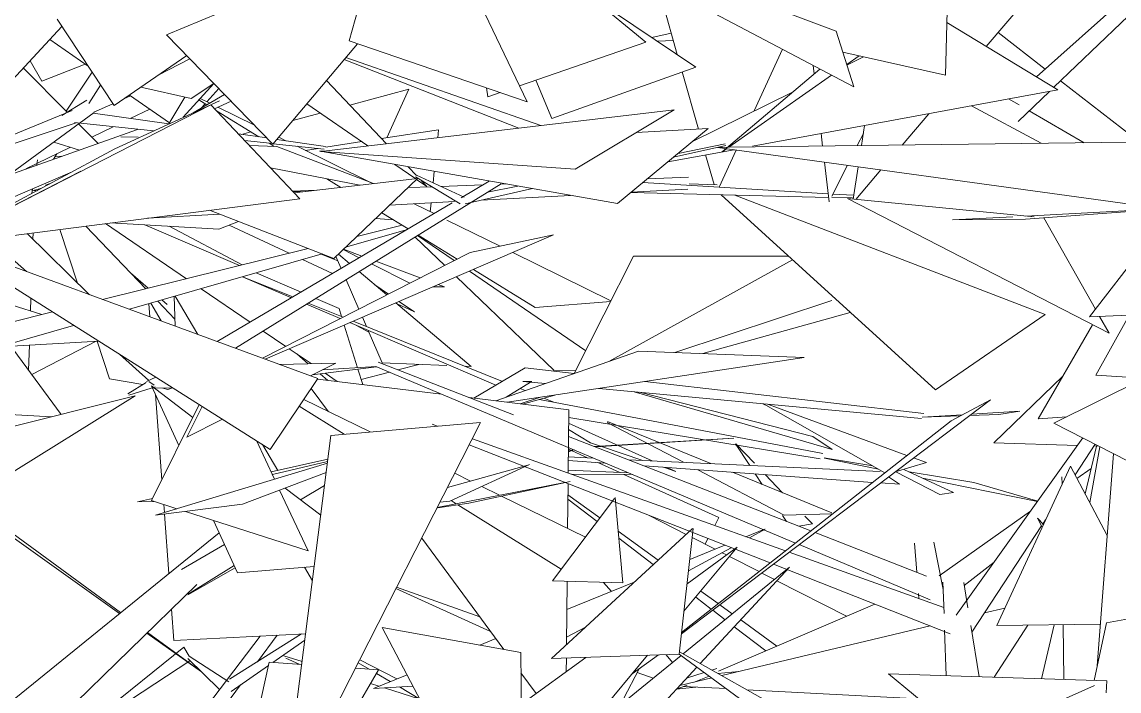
# Model space of a CAD drawing. Header units: millimetres. Extents: x 78096 to 288885, y -20632 to 149556.
# Drawn here: x 251132.4 to 251420, y 94686.9 to 94862.3 of the extents above; entities that cross this region are included whole.
import ezdxf

# ---------------------------------------------------------------- set-up
doc = ezdxf.new("R2010")
doc.units = ezdxf.units.MM
doc.layers.add('G-IMPT', color=8, linetype='Continuous', lineweight=9)
doc.layers.add('L-PLNT', color=71, linetype='Continuous', lineweight=9)

# ---------------------------------------------------------------- blocks, each defined once
blk = doc.blocks.new('ZZ-V - Tree Broadleaf 1 - 3dtree rotund SIMPLU-4826059-TOMH A-A')
at = {"layer": 'G-IMPT'}
for p, q in [((25521.77, 94857.33), (25536.22, 94908.54)), ((25568.45, 94841.41), (25536.34, 94908.54)), ((25521.77, 94857.33), (25568.45, 94841.41)), ((25717.16, 94688.39), (25554.16, 94615.78))]:
    blk.add_line(p, q, dxfattribs=at)
blk = doc.blocks.new('ZZ-V - Tree Broadleaf 2 - 3dtree rotund SIMPLU-4826084-TOMH A-A')
at = {"layer": 'G-IMPT'}
for p, q in [((25443.3, 94857.69), (25453.36, 94850.68)), ((25441.24, 94846.82), (25438.19, 94852.14)), ((25452.53, 94851.27), (25441.24, 94846.82)), ((25566.22, 94834.46), (25520.46, 94852.47)), ((25520.86, 94852.95), (25571.99, 94835.13)), ((25447.86, 94838.64), (25436.43, 94850.23)), ((25464.49, 94842.93), (25462.71, 94842.15)), ((25464.18, 94843.15), (25474.65, 94835.86)), ((25459.84, 94840.88), (25454.84, 94838.69)), ((25484.46, 94840.58), (25482.38, 94841.86)), ((25485.23, 94841.02), (25482.73, 94842.25)), ((25496.94, 94835.25), (25487.36, 94839.97)), ((25469.48, 94839.46), (25464.37, 94836.99)), ((25498.05, 94832.2), (25486.98, 94839.02)), ((25455.94, 94830.45), (25450.86, 94835.59)), ((25459.92, 94834.85), (25454.28, 94832.13)), ((25505.2, 94831.18), (25503.31, 94832.11)), ((25448.75, 94829.46), (25436.97, 94823.78)), ((25451.09, 94828.74), (25444.34, 94830.82)), ((25502.1, 94829.7), (25500.77, 94830.52)), ((25527.55, 94820.17), (25508.12, 94829.74)), ((25439.86, 94824.77), (25440.1, 94826.14)), ((25519.55, 94818.94), (25515.88, 94821.2)), ((25438.56, 94817.36), (25438.77, 94818.59)), ((25717.47, 94769.72), (25744.12, 94817.6)), ((25544.02, 94812.06), (25538.78, 94814.64)), ((25738.47, 94814.27), (25715.8, 94784.97)), ((25537.22, 94808.04), (25530.3, 94812.31)), ((25679.92, 94810.42), (25695.76, 94811.25)), ((25699.03, 94811.42), (25736.89, 94813.4)), ((25699.09, 94810.59), (25736.46, 94813.34)), ((25535.63, 94809.02), (25523.77, 94806.08)), ((25561.33, 94803.53), (25547.4, 94810.39)), ((25679.92, 94810.42), (25699.09, 94810.59)), ((25537.03, 94807.93), (25520.83, 94803.28)), ((25546.81, 94798.48), (25539.04, 94805.93)), ((25549.29, 94799.74), (25539.68, 94806.33)), ((25550.06, 94800.13), (25539.84, 94806.43)), ((25511.04, 94802.92), (25457.14, 94789.55)), ((25524.42, 94800.5), (25520.17, 94802.65)), ((25520.25, 94802.72), (25525.12, 94800.91)), ((25514.69, 94801.51), (25464.15, 94786.98)), ((25519.66, 94797.69), (25518.28, 94800.85)), ((25518.94, 94801.47), (25521.87, 94798.99)), ((25528.75, 94799.56), (25540.41, 94795.22)), ((25590.4, 94789.21), (25564.65, 94801.89)), ((25596.31, 94800.93), (25580.79, 94770.17)), ((25637.99, 94799.95), (25589.87, 94773.33)), ((25596.31, 94800.93), (25636.93, 94800.91)), ((25524.39, 94796.85), (25531.61, 94790.74)), ((25537.65, 94793.81), (25527.65, 94798.87)), ((25583.78, 94776.1), (25553.29, 94797)), ((25570.57, 94787.48), (25554.37, 94797.46)), ((25506.64, 94790.01), (25493.81, 94795.51)), ((25493.84, 94795.52), (25506.99, 94790.22)), ((25524.31, 94787.02), (25520.95, 94794.72)), ((25575.43, 94771.03), (25549.88, 94795.53)), ((25543.79, 94792.9), (25546.75, 94792.86)), ((25545.11, 94793.47), (25546.75, 94792.86)), ((25433.41, 94788.11), (25441.24, 94785.6)), ((25469.5, 94785.02), (25469.25, 94788.44)), ((25472.51, 94783.92), (25469.78, 94788.6)), ((25476.13, 94782.59), (25475.87, 94790.35)), ((25476.2, 94790.44), (25482.11, 94780.4)), ((25519.44, 94784.54), (25510.61, 94788.32)), ((25511.04, 94788.59), (25520.17, 94784.91)), ((25534.02, 94788.7), (25553.77, 94771.97)), ((25590.32, 94789.04), (25570.57, 94787.48)), ((25648.32, 94789.32), (25607.12, 94775.65)), ((25443.99, 94786.28), (25432.6, 94783.45)), ((25614.47, 94775.36), (25653.11, 94786.18)), ((25726.22, 94785.43), (25715.8, 94784.97)), ((25449.54, 94782.78), (25431.57, 94777.61)), ((25560.22, 94767.08), (25521.91, 94783.48)), ((25522.78, 94783.86), (25561.94, 94768.09)), ((25526.3, 94782.44), (25525.23, 94784.91)), ((25716.66, 94782.94), (25702.34, 94758.3)), ((25530.44, 94772.95), (25526.76, 94781.4)), ((25432.65, 94777.92), (25446.27, 94759.43)), ((25433.35, 94777.36), (25456.12, 94778.63)), ((25597.6, 94776.03), (25560.18, 94762.98)), ((25641.08, 94774.31), (25563.17, 94762.61)), ((25597.6, 94776.03), (25641.08, 94774.31)), ((25528.94, 94771.93), (25512.03, 94769.78)), ((25514.7, 94771.1), (25528.94, 94771.99)), ((25528.75, 94771.96), (25638.74, 94725.71)), ((25529.33, 94773.16), (25564.82, 94759.32)), ((25530.44, 94772.95), (25547.4, 94772.24)), ((25552.14, 94772.04), (25553.77, 94771.97)), ((25567.93, 94771.6), (25554.42, 94763.68)), ((25567.93, 94771.6), (25580.72, 94770.14)), ((25581.13, 94770.83), (25575.43, 94771.03)), ((25569.34, 94767.9), (25562.93, 94763.94)), ((25567.33, 94768.09), (25569.64, 94768.09)), ((25567.33, 94768.09), (25573.25, 94767.53)), ((25599.26, 94768.03), (25672.38, 94759.7)), ((25708.81, 94769.43), (25690.76, 94751.99)), ((25717.47, 94769.72), (25730.16, 94768.93)), ((25566.6, 94766.21), (25567.92, 94765.68)), ((25587.24, 94766.23), (25671.84, 94758.32)), ((25648.35, 94750.21), (25596.48, 94765.36)), ((25643.31, 94753.66), (25597.89, 94765.23)), ((25472.68, 94742.29), (25471.02, 94764.62)), ((25571.68, 94763.89), (25566.57, 94762.19)), ((25567.19, 94762.12), (25575.64, 94764.48)), ((25571.68, 94763.37), (25645.96, 94749.19)), ((25572.84, 94763.7), (25575.42, 94762.66)), ((25630.19, 94762.21), (25631.49, 94761.55)), ((25630.34, 94762.2), (25662.2, 94744.15)), ((25428.41, 94759.64), (25443.7, 94758.79)), ((25667.97, 94748.68), (25631.73, 94762.07)), ((25682.47, 94759.34), (25671.99, 94758.69)), ((25684.39, 94759.13), (25692.08, 94759.4)), ((25697.6, 94760.28), (25684.87, 94759.49)), ((25697.6, 94760.28), (25692.08, 94759.4)), ((25543.53, 94756.85), (25544.94, 94756.35)), ((25579.3, 94757.1), (25601.2, 94747.26)), ((25579.31, 94758.64), (25645.26, 94747.81)), ((25609.39, 94746.88), (25589.43, 94757.35)), ((25616.6, 94746.55), (25589.5, 94757.57)), ((25671.99, 94758.69), (25681.91, 94759.04)), ((25709.87, 94758.78), (25702.34, 94758.3)), ((25579.26, 94753.68), (25642.8, 94728.9)), ((25585, 94752.02), (25579.28, 94755.51)), ((25643.31, 94753.66), (25648.35, 94750.21)), ((25499.09, 94751.51), (25503.07, 94744.76)), ((25553.26, 94751.47), (25632.1, 94720.49)), ((25554.07, 94753.07), (25636.14, 94723.67)), ((25585, 94752.02), (25587.62, 94751.14)), ((25622.6, 94753.16), (25586.03, 94751.04)), ((25622.6, 94753.16), (25586.33, 94750.93)), ((25587.95, 94751.03), (25598.79, 94747.37)), ((25626.76, 94746.08), (25623.07, 94751.71)), ((25627.98, 94746.63), (25623.11, 94751.7)), ((25714.08, 94753.25), (25680.93, 94706.78)), ((25712.68, 94751.29), (25690.76, 94751.99)), ((25717.32, 94751.6), (25712.05, 94743.57)), ((25714.69, 94738.62), (25717.65, 94751.13)), ((25718.59, 94750.95), (25715.89, 94736.37)), ((25718.27, 94751.11), (25717.03, 94751.15)), ((25585.78, 94747.98), (25579.21, 94748.28)), ((25579.23, 94750.31), (25584.22, 94748.05)), ((25579.23, 94749.82), (25580.78, 94750.26)), ((25579.23, 94749.6), (25580.64, 94750.14)), ((25659.04, 94745.94), (25646.32, 94748.03)), ((25660.54, 94745.09), (25646.34, 94747.96)), ((25673.09, 94746.79), (25669.74, 94748.03)), ((25722.15, 94749.13), (25717.89, 94693.56)), ((25516.06, 94746.61), (25470.98, 94732.98)), ((25501.3, 94744.36), (25516.2, 94747.71)), ((25501.64, 94743.64), (25516.12, 94747.09)), ((25568.63, 94746.13), (25547.55, 94740.27)), ((25548.16, 94736.66), (25569.08, 94746.26)), ((25579.2, 94747.36), (25588.9, 94746.67)), ((25586.97, 94746.8), (25592.68, 94744.21)), ((25660.96, 94744.5), (25594.99, 94747.55)), ((25599.15, 94745.93), (25658.99, 94741.62)), ((25604.16, 94745.57), (25607.41, 94744.47)), ((25605.13, 94745.5), (25607.41, 94744.47)), ((25635.82, 94733.04), (25613.14, 94744.92)), ((25673.09, 94746.79), (25664.88, 94744.34)), ((25680.22, 94738.94), (25667.18, 94745.02)), ((25710.83, 94745.86), (25691.52, 94704.12)), ((25720.5, 94727.71), (25710.83, 94745.86)), ((25716.27, 94745.29), (25712.54, 94742.65)), ((25493.85, 94735.87), (25515.75, 94744.24)), ((25579.18, 94744.79), (25594.96, 94744.12)), ((25595.94, 94743.7), (25580.07, 94743.76)), ((25593.79, 94743.71), (25618.71, 94732.41)), ((25648.32, 94733.65), (25622.22, 94744.27)), ((25630.04, 94741.08), (25628.24, 94743.83)), ((25635.38, 94738.91), (25630.84, 94743.65)), ((25663.16, 94743.04), (25666.04, 94741.11)), ((25665.03, 94744.38), (25676.62, 94738.46)), ((25685.5, 94741.6), (25668.57, 94744.38)), ((25702.23, 94736.64), (25672.04, 94742.76)), ((25708.62, 94743.04), (25708.63, 94741.11)), ((25515.31, 94740.76), (25509.01, 94737.07)), ((25578.32, 94741.62), (25544.86, 94735)), ((25553.1, 94736.15), (25579.69, 94741.88)), ((25661.09, 94741.47), (25666.04, 94741.11)), ((25702.29, 94736.72), (25685.5, 94741.6)), ((25466.3, 94736.48), (25470.23, 94737.37)), ((25466.3, 94736.48), (25470.6, 94736.61)), ((25548.16, 94736.66), (25545.57, 94736.4)), ((25575.03, 94715.77), (25591.31, 94737.42)), ((25586.75, 94731.37), (25579.11, 94737.24)), ((25587.48, 94732.33), (25579.12, 94738.39)), ((25593.47, 94715.27), (25591.5, 94737.68)), ((25680.22, 94738.94), (25676.62, 94738.46)), ((25493.85, 94735.87), (25470.98, 94732.98)), ((25473.32, 94733.69), (25473.16, 94735.79)), ((25553.1, 94736.15), (25545.01, 94734.96)), ((25648.32, 94733.35), (25635.82, 94733.04)), ((25700.39, 94734.06), (25676.43, 94717.12)), ((25474.51, 94717.75), (25473.35, 94733.28)), ((25600.4, 94732.95), (25610.1, 94727.99)), ((25617.6, 94730.31), (25618.71, 94732.41)), ((25636.4, 94731.4), (25635.39, 94732.94)), ((25643.22, 94730.75), (25639.64, 94730.13)), ((25643.22, 94730.75), (25641.25, 94732.8)), ((25703.44, 94729.88), (25702.21, 94732.26)), ((25703.76, 94730.58), (25702.21, 94732.26)), ((25704.33, 94731.81), (25703.52, 94730.57)), ((25487.65, 94728.43), (25421.62, 94674.79)), ((25611.8, 94729.56), (25574.81, 94695.45)), ((25602.78, 94721.24), (25592.27, 94728.85)), ((25608.29, 94696.56), (25611.97, 94729.5)), ((25625.79, 94727.38), (25630.67, 94729.36)), ((25626.67, 94727.06), (25630.8, 94729.31)), ((25643.93, 94728.46), (25673.14, 94717.07)), ((25703.28, 94730.2), (25685, 94702.36)), ((25489.05, 94725.37), (25477.84, 94718.8)), ((25601.49, 94720.05), (25592.44, 94727)), ((25611.06, 94721.38), (25620.28, 94725.13)), ((25611.71, 94727.17), (25617.72, 94724.09)), ((25615.05, 94725.46), (25615.8, 94726.89)), ((25639.74, 94725.29), (25674.11, 94710.83)), ((25669.93, 94725.64), (25670.55, 94718.07)), ((25675.03, 94725.92), (25677.49, 94713.54)), ((25609.54, 94707.82), (25623.48, 94724.61)), ((25623.48, 94724.61), (25610.35, 94715.06)), ((25610.73, 94718.4), (25621.92, 94724.49)), ((25619.51, 94723.18), (25620.69, 94722.58)), ((25621.46, 94722.18), (25629.21, 94718.22)), ((25637.14, 94723.31), (25677.66, 94708.79)), ((25491.9, 94719.18), (25479.48, 94712.14)), ((25491.62, 94719.8), (25479.53, 94712.32)), ((25512.12, 94715.84), (25510.07, 94719.36)), ((25609.31, 94696.66), (25637.24, 94719.4)), ((25613.8, 94694.13), (25637.24, 94719.4)), ((25632.96, 94720.15), (25679.3, 94701.94)), ((25690.86, 94720.7), (25682.99, 94714.59)), ((25629.93, 94717.85), (25633.26, 94716.15)), ((25481.84, 94714.86), (25432.14, 94666.43)), ((25575.03, 94715.77), (25593.47, 94715.27)), ((25578.84, 94708.26), (25596.5, 94715.45)), ((25588.43, 94715.41), (25590.51, 94713.01)), ((25633.92, 94715.81), (25652.16, 94706.5)), ((25677.42, 94715.48), (25677.72, 94707.26)), ((25682.86, 94715.39), (25683.96, 94708.72)), ((25616.69, 94708.38), (25612.61, 94711.51)), ((25618.52, 94709.82), (25613.95, 94713.13)), ((25671.02, 94712.5), (25671.13, 94711.13)), ((25475.81, 94700.18), (25475.2, 94708.4)), ((25620.3, 94705.61), (25617.06, 94708.09)), ((25622.2, 94707.15), (25618.94, 94709.52)), ((25633.9, 94698.68), (25624.4, 94705.56)), ((25510.35, 94701.93), (25475.81, 94700.18)), ((25578.77, 94701.03), (25583.86, 94703.79)), ((25630.96, 94697.42), (25622.72, 94703.75)), ((25677.87, 94702.9), (25678.3, 94690.96)), ((25684.71, 94704.14), (25686.92, 94690.68)), ((25718.72, 94704.43), (25691.52, 94704.12)), ((25703.22, 94690.15), (25706.56, 94704.29)), ((25708.95, 94704.32), (25709.08, 94689.96)), ((25555.99, 94698.96), (25560.2, 94700.67)), ((25570.2, 94660.44), (25599.96, 94696.28)), ((25608.29, 94696.56), (25574.81, 94695.45)), ((25581.46, 94674), (25608.77, 94696.23)), ((25604.84, 94696.45), (25606.57, 94694.44)), ((25500.79, 94694.5), (25493.02, 94658.9)), ((25500.79, 94694.5), (25509.32, 94693.9)), ((25583.81, 94695.75), (25566.91, 94683.46)), ((25586.99, 94665.24), (25612.92, 94693.18)), ((25510.65, 94660.34), (25529.46, 94692.47)), ((25523.4, 94692.9), (25529.46, 94692.47)), ((25528.11, 94687.6), (25536.95, 94691.2)), ((25593.67, 94684.89), (25597.82, 94692.77)), ((25538.54, 94688.17), (25528.11, 94687.6))]:
    blk.add_line(p, q, dxfattribs=at)
blk = doc.blocks.new('ZZ-V - Tree Broadleaf 2 - 3dtree rotund SIMPLU-4826109-TOMH A-A')
at = {"layer": 'G-IMPT'}
for p, q in [((25599.52, 94857), (25550.21, 94897.57)), ((25678.05, 94848.33), (25679.09, 94887.25)), ((25473.92, 94858.91), (25528.69, 94881.86)), ((25649.45, 94859.92), (25616.73, 94872.17)), ((25612.65, 94850.48), (25584.25, 94869.56)), ((25701.54, 94870.91), (25688.76, 94855.91)), ((25727.65, 94870.84), (25701.94, 94847.91)), ((25731.64, 94869.28), (25706.47, 94845.17)), ((25604, 94867.2), (25607.79, 94853.75)), ((25610.75, 94868.18), (25654.02, 94845.28)), ((25460.16, 94840.39), (25445.2, 94863.05)), ((25431.37, 94844.74), (25446.47, 94861.13)), ((25649.45, 94859.92), (25654.02, 94845.28)), ((25707.55, 94844.51), (25678.42, 94862.18)), ((25473.92, 94858.91), (25501.77, 94830.28)), ((25566.46, 94845.57), (25599.52, 94857)), ((25601.12, 94858.23), (25606.21, 94859.36)), ((25602.6, 94857.23), (25606.76, 94857.41)), ((25704.25, 94849.97), (25691.87, 94859.55)), ((25501.77, 94830.28), (25523.93, 94856.6)), ((25635.4, 94855.14), (25627.97, 94838.98)), ((25651.18, 94854.38), (25678.05, 94848.33)), ((25460.16, 94840.39), (25479.2, 94853.48)), ((25480.03, 94852.63), (25471.69, 94848.32)), ((25655.42, 94853.43), (25652.19, 94851.16)), ((25656.61, 94853.16), (25652.24, 94850.99)), ((25454.4, 94849.12), (25447.62, 94838.88)), ((25612.65, 94850.48), (25574.9, 94837.03)), ((25609.08, 94849.21), (25613.3, 94834.24)), ((25645.16, 94849.97), (25619.52, 94828.25)), ((25643.66, 94848.69), (25643.4, 94850.9)), ((25456.6, 94845.78), (25453.51, 94840.91)), ((25486.28, 94846.18), (25478.28, 94837.32)), ((25480.31, 94842.24), (25486.3, 94846.19)), ((25515.79, 94846.93), (25531.52, 94830.38)), ((25570.68, 94847.03), (25574.9, 94837.03)), ((25648.2, 94848.36), (25621.29, 94829.5)), ((25746.36, 94817.36), (25708.25, 94846.87)), ((25480.31, 94842.24), (25467.15, 94845.2)), ((25489.13, 94843.27), (25480.87, 94838.5)), ((25487.57, 94844.88), (25484.46, 94841.4)), ((25521.91, 94840.5), (25537.44, 94844.7)), ((25531.64, 94831.94), (25537.44, 94844.7)), ((25558.15, 94842.7), (25557.76, 94845.06)), ((25558.15, 94842.7), (25561.39, 94843.82)), ((25638.13, 94844.01), (25611.76, 94830.96)), ((25707.55, 94844.51), (25627.48, 94829.71)), ((25705.37, 94844.11), (25697.16, 94836.25)), ((25485.5, 94840.59), (25413.55, 94803.76)), ((25452.99, 94841.77), (25446.49, 94837.81)), ((25487.76, 94841.67), (25460.34, 94829.06)), ((25474.48, 94835.57), (25478.68, 94842.61)), ((25483.99, 94840.87), (25482.94, 94839.7)), ((25485.5, 94840.59), (25508.83, 94815.98)), ((25487.76, 94841.67), (25485.54, 94840.54)), ((25490.85, 94841.51), (25486.47, 94839.57)), ((25526.69, 94829.81), (25510.66, 94840.83)), ((25684.94, 94840.33), (25703.14, 94830.5)), ((25694.64, 94842.13), (25697.38, 94840.54)), ((25454.92, 94838.56), (25419.01, 94812.28)), ((25431.53, 94831.84), (25449.12, 94839.09)), ((25474.46, 94835.56), (25454.67, 94838.38)), ((25506.97, 94836.46), (25514.18, 94838.41)), ((25606.99, 94839.25), (25515.82, 94828.53)), ((25581.03, 94823.72), (25606.99, 94839.25)), ((25673.73, 94838.26), (25666.72, 94830.03)), ((25700.03, 94839), (25714.45, 94830.64)), ((25428.76, 94828.72), (25450.22, 94835.87)), ((25466.28, 94834.1), (25432.53, 94822.18)), ((25470.48, 94833.73), (25449.74, 94835.92)), ((25530.24, 94831.73), (25545.2, 94834.04)), ((25544.99, 94831.96), (25545.2, 94834.04)), ((25592.09, 94814.7), (25615.91, 94834.39)), ((25615.91, 94834.39), (25597.03, 94833.29)), ((25656.88, 94835.14), (25656.06, 94829.9)), ((25466.49, 94832.13), (25461.95, 94832.15)), ((25500.21, 94831.89), (25492.74, 94832.96)), ((25493.58, 94832.84), (25495.97, 94833.48)), ((25501.63, 94830.43), (25494.41, 94831.19)), ((25515.58, 94829.7), (25502.81, 94831.52)), ((25645.87, 94829.77), (25645.49, 94833.04)), ((25656.56, 94833.07), (25654.96, 94829.88)), ((25460.34, 94829.06), (25415.34, 94804.86)), ((25495.6, 94829.93), (25502.83, 94829.67)), ((25515.24, 94828.99), (25501.87, 94830.4)), ((25528.17, 94819.93), (25502.83, 94829.67)), ((25510.34, 94828.65), (25513.63, 94829.16)), ((25515.87, 94828.55), (25514.01, 94828.44)), ((25581.03, 94823.72), (25514.24, 94828.35)), ((25592.09, 94814.7), (25514.71, 94828.31)), ((25515.65, 94829.47), (25525.07, 94830.93)), ((25622.67, 94828.82), (25605.27, 94825.6)), ((25620.51, 94829.93), (25606.81, 94826.87)), ((25620.37, 94830.36), (25607.99, 94827.84)), ((25620.93, 94829.45), (25618.31, 94829.41)), ((25618.31, 94829.41), (25726.41, 94814.54)), ((25623.26, 94828.73), (25618.77, 94818.98)), ((25620.71, 94829.09), (25619.52, 94828.25)), ((25726.09, 94830.79), (25621.19, 94829.45)), ((25445.14, 94827.72), (25444.26, 94826.32)), ((25446.49, 94827.15), (25444.65, 94826.94)), ((25615.22, 94827.44), (25617.42, 94819.66)), ((25647.58, 94815.15), (25646.36, 94825.56)), ((25451.43, 94823.15), (25415.45, 94804.81)), ((25449.14, 94823.04), (25420.64, 94810.82)), ((25524.57, 94819.52), (25501.18, 94824.05)), ((25539.21, 94821.21), (25533.75, 94824.96)), ((25537.25, 94824.35), (25539.39, 94822.09)), ((25543.78, 94820.15), (25544.09, 94823.14)), ((25652.38, 94824.73), (25648.32, 94816.62)), ((25655.19, 94824.34), (25653.87, 94815.86)), ((25661.17, 94823.52), (25654.59, 94815.79)), ((25443.81, 94820.17), (25442.21, 94819.55)), ((25561.6, 94819.9), (25491.98, 94776.78)), ((25539.68, 94821.26), (25507.36, 94817.53)), ((25517.74, 94800.33), (25539.68, 94821.26)), ((25539.17, 94821.73), (25550.83, 94814.65)), ((25539.44, 94822.16), (25551.89, 94816.39)), ((25542.15, 94819.18), (25539.45, 94821.04)), ((25540.72, 94820.69), (25542.15, 94819.18)), ((25558.51, 94820.61), (25551.1, 94816.23)), ((25562.89, 94819.84), (25561.4, 94819.78)), ((25647.33, 94817.28), (25598.72, 94820.18)), ((25610.68, 94821.61), (25599.97, 94821.21)), ((25610.91, 94819.89), (25618.28, 94819.63)), ((25438.67, 94818.01), (25441.23, 94818.78)), ((25440.05, 94818.07), (25439.16, 94818.09)), ((25506.94, 94817.97), (25513.2, 94818.2)), ((25510.44, 94817.88), (25507.14, 94817.76)), ((25543.49, 94819.11), (25537.19, 94818.88)), ((25556.82, 94819.61), (25545.83, 94819.2)), ((25569.86, 94818.61), (25552.17, 94814.65)), ((25556.34, 94815.58), (25579.83, 94816.85)), ((25565.95, 94819.3), (25558.01, 94817.68)), ((25647.44, 94816.33), (25595.57, 94817.58)), ((25595.73, 94817.71), (25610.58, 94818.51)), ((25675.44, 94765.86), (25619.26, 94817.01)), ((25704.2, 94785.6), (25622.86, 94816.92)), ((25653.96, 94816.88), (25648.6, 94817.2)), ((25508.83, 94815.98), (25416.09, 94804.09)), ((25548.81, 94814.88), (25487.19, 94778.54)), ((25532.37, 94814.29), (25549.36, 94815.21)), ((25543.01, 94812.56), (25543.24, 94814.88)), ((25653.7, 94816.18), (25648.32, 94816.31)), ((25701.34, 94811.19), (25652.4, 94816.01)), ((25720.96, 94780.73), (25652.4, 94816.01)), ((25468.92, 94810.86), (25487.86, 94811.89)), ((25517.74, 94800.33), (25485.13, 94812.94)), ((25468.47, 94792.36), (25452.75, 94808.79)), ((25479.12, 94795), (25457.93, 94809.45)), ((25487.64, 94808.01), (25459.16, 94809.61)), ((25468.24, 94809.1), (25493, 94798.44)), ((25474.6, 94808.74), (25493.7, 94798.62)), ((25487.64, 94808.01), (25492.73, 94810)), ((25490.35, 94809.07), (25506.07, 94801.69)), ((25533.29, 94810.47), (25528.72, 94810.81)), ((25703.87, 94810.94), (25717.4, 94787.03)), ((25427.39, 94805.54), (25437.15, 94796.87)), ((25437.35, 94806.82), (25453.71, 94790.8)), ((25438.87, 94805.34), (25438.92, 94807.02)), ((25450.6, 94793.85), (25445.91, 94807.91)), ((25575.31, 94806.48), (25499.75, 94773.94)), ((25575.31, 94806.48), (25553.48, 94801.87)), ((25415.43, 94804.3), (25501.07, 94750.27)), ((25513.6, 94768.86), (25417.08, 94804.22)), ((25510.92, 94802.89), (25507.46, 94804.31)), ((25499.09, 94774.18), (25553.48, 94801.87)), ((25509.58, 94800.04), (25517.41, 94796.37)), ((25518.8, 94799.66), (25514.45, 94801.44)), ((25469.12, 94792.52), (25464.46, 94796.55)), ((25497.41, 94796.54), (25509.15, 94791.49)), ((25495.81, 94783.62), (25482.95, 94792.39)), ((25528.52, 94793.36), (25532.04, 94790.95)), ((25438.26, 94786.56), (25438.36, 94789.83)), ((25476.07, 94784.42), (25471.58, 94789.12)), ((25474.09, 94788.21), (25472.68, 94789.43)), ((25513.03, 94789.82), (25519.12, 94787.2)), ((25534.35, 94788.42), (25538.86, 94786.3)), ((25534.83, 94789.05), (25538.86, 94786.3)), ((25519.79, 94785.06), (25519.12, 94787.2)), ((25704.2, 94785.6), (25675.44, 94765.86)), ((25523.95, 94771.68), (25520.47, 94782.86)), ((25523.72, 94782.7), (25526.93, 94781)), ((25757.13, 94782.42), (25706.53, 94757.11)), ((25718.5, 94785.09), (25720.96, 94780.73)), ((25505.14, 94777.26), (25499.24, 94781.28)), ((25437.75, 94770.99), (25437.97, 94777.62)), ((25455.41, 94778.59), (25438.55, 94769.91)), ((25458.95, 94768.8), (25455.68, 94778.61)), ((25511.77, 94772.74), (25506.04, 94776.65)), ((25461.54, 94775.21), (25469.27, 94768.34)), ((25511.05, 94772.72), (25508.01, 94775.3)), ((25518.27, 94772.88), (25503.53, 94772.55)), ((25511.64, 94769.58), (25518.27, 94772.88)), ((25525.33, 94767.24), (25524.06, 94771.31)), ((25534.57, 94771.12), (25540.02, 94772.55)), ((25467.68, 94767.26), (25458.95, 94768.8)), ((25468.65, 94768.05), (25471.08, 94769.19)), ((25470.66, 94767.12), (25469.24, 94768.07)), ((25513.6, 94768.86), (25501.07, 94750.27)), ((25513.49, 94768.69), (25545.97, 94764.72)), ((25516.17, 94768.36), (25514.18, 94770.05)), ((25518.63, 94768.06), (25515.47, 94770.22)), ((25524.91, 94768.59), (25532.37, 94770.54)), ((25463.77, 94764.85), (25468.54, 94767.79)), ((25464.03, 94764.45), (25469.89, 94766.33)), ((25469.89, 94766.28), (25475.37, 94766.36)), ((25477.15, 94751.28), (25469.98, 94766.88)), ((25480.8, 94758.62), (25469.98, 94766.88)), ((25470.88, 94766.68), (25470.16, 94766.31)), ((25472.95, 94766.33), (25474.25, 94765.93)), ((25474.25, 94765.93), (25475.5, 94766.4)), ((25511.84, 94766.26), (25516.36, 94760.13)), ((25413.82, 94732.02), (25465.63, 94764.28)), ((25418.35, 94752.43), (25465.63, 94764.28)), ((25527.24, 94754.82), (25509.85, 94763.3)), ((25553.27, 94763.82), (25579.33, 94760.63)), ((25689.88, 94763.29), (25608.88, 94701.89)), ((25689.88, 94763.29), (25679.57, 94757.79)), ((25482.48, 94762), (25469.96, 94736.82)), ((25479.26, 94753.5), (25483.21, 94761.54)), ((25508.69, 94761.57), (25520.5, 94754.23)), ((25579.17, 94744.08), (25579.33, 94760.63)), ((25479.26, 94753.5), (25488.59, 94758.14)), ((25556.24, 94757.32), (25505.56, 94657.92)), ((25516.99, 94753.93), (25556.24, 94757.32)), ((25608.93, 94702.28), (25679.57, 94757.79)), ((25799.22, 94709.8), (25706.53, 94757.11)), ((25516.99, 94753.93), (25504.65, 94657.35)), ((25502.21, 94742.43), (25497.45, 94752.55)), ((25553.61, 94741.95), (25549.44, 94743.99)), ((25511.02, 94723.66), (25503.55, 94739.57)), ((25514.32, 94733.02), (25505.01, 94740.13)), ((25561.22, 94738.24), (25556.56, 94740.51)), ((25579.04, 94729.54), (25579.15, 94741.3)), ((25476.61, 94734.69), (25469.96, 94736.82)), ((25548.52, 94736.83), (25549.86, 94735.99)), ((25583.68, 94727.28), (25561.7, 94738)), ((25423.92, 94734.1), (25461.58, 94707.25)), ((25424.11, 94735.15), (25461.86, 94707.48)), ((25511.02, 94723.66), (25478.83, 94733.98)), ((25550.28, 94735.74), (25577.38, 94718.9)), ((25492.48, 94717.93), (25486.19, 94731.62)), ((25540.79, 94727.01), (25562.3, 94697.83)), ((25492.48, 94717.93), (25512.6, 94719.57)), ((25558.86, 94702.5), (25534.03, 94713.76)), ((25555.98, 94706.4), (25534.21, 94714.11)), ((25578.75, 94699.08), (25578.91, 94715.67)), ((25720.31, 94704.83), (25754.34, 94710.86)), ((25659.6, 94709.68), (25618.58, 94692.12)), ((25693.63, 94708.67), (25688.31, 94707.4)), ((25720.31, 94704.83), (25717.06, 94689.7)), ((25468.77, 94702.13), (25483.09, 94691.91)), ((25468.94, 94702.29), (25483.08, 94691.93)), ((25509.26, 94701.87), (25490.43, 94689.99)), ((25530.45, 94703.53), (25565.42, 94637.12)), ((25530.45, 94703.53), (25566.75, 94697.03)), ((25674.06, 94704), (25619.44, 94690.97)), ((25699.71, 94704.21), (25690.89, 94690.55)), ((25498.48, 94701.33), (25467.99, 94661.41)), ((25502.88, 94701.55), (25497.76, 94694.61)), ((25510.13, 94700.23), (25501.76, 94694.43)), ((25478.43, 94698.4), (25447.45, 94673.46)), ((25478.43, 94698.4), (25479.83, 94696.08)), ((25479.87, 94696.08), (25490.19, 94689.37)), ((25509.42, 94694.64), (25504.63, 94696.17)), ((25567.5, 94634.58), (25566.75, 94697.03)), ((25602.9, 94696.38), (25595.92, 94691.41)), ((25655.91, 94661.65), (25608.29, 94696.59)), ((25665.22, 94665.25), (25608.36, 94697.19)), ((25447.45, 94673.46), (25480.03, 94694.87)), ((25479.46, 94695.43), (25487.81, 94687.35)), ((25500.6, 94693.62), (25490.81, 94686.83)), ((25508.64, 94693.94), (25505.21, 94695.57)), ((25524.13, 94694.33), (25526.99, 94692.65)), ((25534.24, 94690.1), (25524.53, 94695.12)), ((25578.69, 94692.03), (25578.72, 94695.58)), ((25528.91, 94691.52), (25532.52, 94689.4)), ((25566.81, 94691.71), (25570.8, 94686.29)), ((25601.49, 94690.29), (25597.3, 94691.78)), ((25616.8, 94690.34), (25608.43, 94688.34)), ((25614.86, 94691.76), (25610.2, 94690.25)), ((25616.16, 94690.81), (25612.24, 94689.25)), ((25618.16, 94692.83), (25616.87, 94692.41)), ((25623.94, 94692.04), (25618.41, 94691.54)), ((25663.11, 94691.46), (25720.39, 94689.59)), ((25663.11, 94691.46), (25684.49, 94673.84)), ((25493.28, 94688.54), (25472.75, 94660.74)), ((25529.59, 94688.21), (25527.38, 94688.91)), ((25540.33, 94684.78), (25531, 94687.76)), ((25534.94, 94687.98), (25540.31, 94684.82)), ((25612.68, 94687.97), (25607.53, 94687.37)), ((25610.33, 94688.49), (25607.54, 94687.38)), ((25620.6, 94687.55), (25609.45, 94688.14)), ((25720.39, 94689.59), (25720.23, 94686.43)), ((25671.06, 94684.9), (25626.02, 94687.27))]:
    blk.add_line(p, q, dxfattribs=at)

msp = doc.modelspace()

# ---------------------------------------------------------------- block references
at = {"layer": 'L-PLNT'}
for name in ['ZZ-V - Tree Broadleaf 1 - 3dtree rotund SIMPLU-4826059-TOMH A-A', 'ZZ-V - Tree Broadleaf 2 - 3dtree rotund SIMPLU-4826109-TOMH A-A', 'ZZ-V - Tree Broadleaf 2 - 3dtree rotund SIMPLU-4826084-TOMH A-A']:
    msp.add_blockref(name, (225696.455, 0), dxfattribs=at)

doc.saveas('drawing.dxf')
